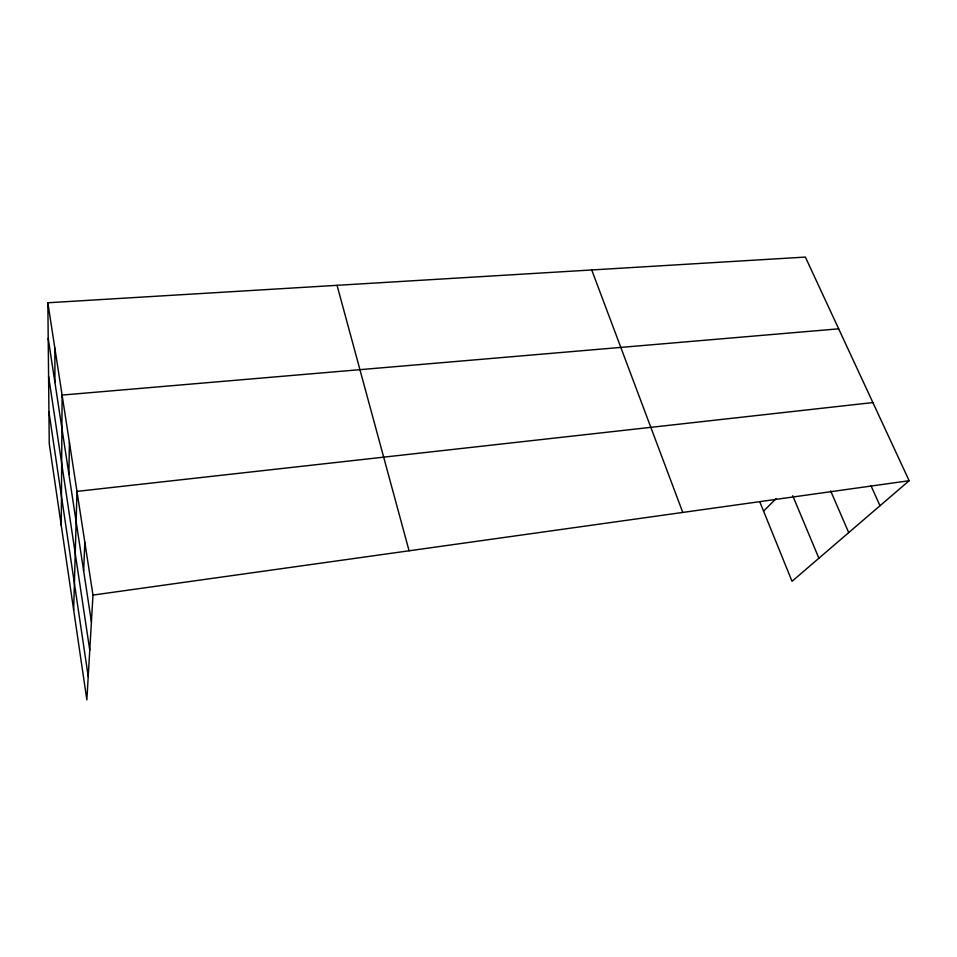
<?xml version="1.0" encoding="UTF-8"?>
<svg xmlns="http://www.w3.org/2000/svg" width="957" height="957" viewBox="0 0 957 957"><rect width="100%" height="100%" fill="white"/><g stroke="black" fill="none" stroke-linecap="round" stroke-linejoin="round"><path stroke-width="1.44" d="M61.272 525.56L62.109 395.074L838.667 328.825M68.892 474.11L69.406 442.361M73.665 610.052L76.979 491.384L872.892 402.562M83.642 570.886L84.838 542.26M47.85 302.771L92.985 595.087L86.86 699.926L49.25 443.641L47.85 302.771L805.375 257.074L909.15 480.713L792.025 581.306L759.726 501.635M763.566 511.098L776.139 498.609M92.985 595.087L909.15 480.713M871.002 485.761L879.985 505.763M830.676 490.965L848.715 532.606M792.731 495.702L818.893 558.23M591.725 269.97L682.784 512.438M337.055 285.33L409.082 550.789M48.209 338.383L91.417 621.942M48.58 376.173L89.767 650.174M48.927 411.833L88.223 676.563M54.848 348.097L54.932 382.525"/></g></svg>
